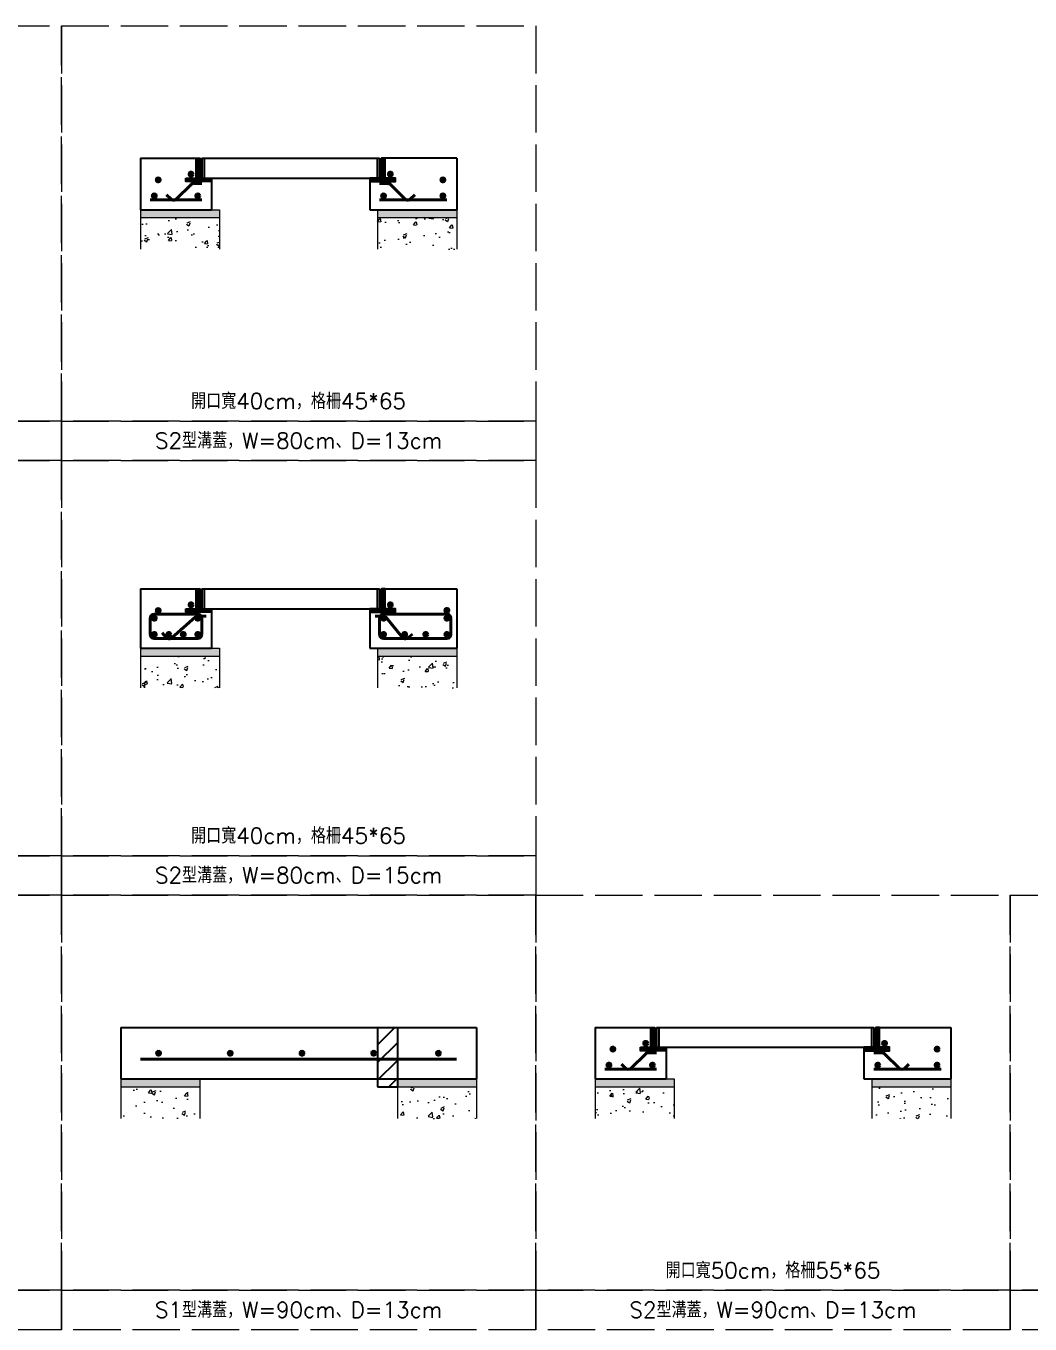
# Model space of a CAD drawing. Extents: x -2931 to 4779, y -2120 to 304.
# Drawn here: x 3776.4 to 4030.3, y -1129 to -800.5 of the extents above; entities that cross this region are included whole.
import ezdxf

# ---------------------------------------------------------------- set-up
doc = ezdxf.new("R2010")
doc.units = 0
doc.header["$MEASUREMENT"] = 0
doc.linetypes.add('ACAD_ISO02W100', pattern=[15, 12, -3])
doc.layers.add('一、4.基本-隱藏', color=9, linetype='ACAD_ISO02W100', lineweight=20, plot=False)
doc.layers.add('三、3.文字-註解文字', color=2, linetype='Continuous')
for name, color, linetype, lineweight in [('二、1.繪圖-既有設施', 8, 'Continuous', 20), ('二、2.繪圖-施作項目', 181, 'Continuous', 30), ('二、5.繪圖-鋼筋', 60, 'Continuous', 50), ('二、6.繪圖-其他施作項目', 35, 'Continuous', 30)]:
    doc.layers.add(name, color=color, linetype=linetype, lineweight=lineweight)
doc.styles.add('Content', font='romans.shx', dxfattribs={"height": 4, "bigfont": 'genie.shx'})
pattern_1 = [(0, (-224119.11284, -334171.829), (0.635, 0.635), [0.3175, -0.9525]), (90, (-224118.9541, -334171.9878), (-0.635, 0.635), [0.3175, -0.9525])]
pattern_2 = [(50, (-224119.113, -334171.829), (9.10923345, -0.79695428), [0.9525, -10.4775]), (355, (-224119.113, -334171.829), (-1.76217107, 9.55284226), [0.762, -8.3820292]), (100.4514447, (-224118.354, -334171.895), (7.34706235, 8.7558876), [0.80950044, -8.90451223]), (46.1842, (-224119.113, -334169.289), (13.55395204, -2.1021164), [1.42875, -15.71625]), (96.6355576, (-224117.983, -334169.464), (11.8702067, 12.37130623), [1.21425116, -13.3567804]), (351.184151, (-224119.113, -334169.289), (11.8702067, 12.37130623), [1.14299835, -12.5729866]), (21, (-224117.843, -334169.924), (7.58071956, -5.11325991), [0.9525, -10.4775]), (326, (-224117.843, -334169.924), (3.09010142, 9.2093983), [0.762, -8.382]), (71.451445, (-224117.211, -334170.35), (10.67082096, 4.09613844), [0.80950044, -8.90449688]), (37.5, (-224119.113, -334171.829), (0.154430163, 4.227751944), [0, -8.2804, 0, -8.509, 0, -8.41375]), (7.5, (-224119.113, -334171.829), (3.340983126, 5.00902874), [0, -4.8514, 0, -8.0899, 0, -3.20675]), (327.5, (-224121.945, -334171.829), (6.779529758, -0.2864372), [0, -3.175, 0, -9.906, 0, -13.1445]), (317.5, (-224123.215, -334171.829), (7.40645907, 1.27132455), [0, -4.1275, 0, -6.5786, 0, -9.3345])]

msp = doc.modelspace()

# ---------------------------------------------------------------- hatches: boundary and pattern name
at = {"layer": '二、1.繪圖-既有設施'}
h = msp.add_hatch(dxfattribs=at)
h.set_pattern_fill('CROSS', color=256, scale=0.1)
h.set_pattern_definition(pattern_1)
h.paths.add_polyline_path([(3825.347, -846.964), (3823.347, -846.964), (3805.347, -846.964), (3805.347, -848.964), (3825.347, -848.964)])
h.paths.add_polyline_path([(3885.347, -846.964), (3865.347, -846.964), (3865.347, -848.964), (3885.347, -848.964)])
h = msp.add_hatch(dxfattribs=at)
h.set_pattern_fill('AR-CONC', color=256, scale=0.05)
h.set_pattern_definition(pattern_2)
h.paths.add_polyline_path([(3805.347, -856.964), (3825.347, -856.964), (3825.347, -848.964), (3805.347, -848.964)])
h.paths.add_polyline_path([(3865.347, -856.964), (3885.347, -856.964), (3885.347, -848.964), (3865.347, -848.964)])
h = msp.add_hatch(dxfattribs=at)
h.set_pattern_fill('CROSS', color=256, scale=0.1)
h.set_pattern_definition(pattern_1)
h.paths.add_polyline_path([(3825.347, -957.964), (3823.347, -957.964), (3805.347, -957.964), (3805.347, -959.964), (3825.347, -959.964)])
h.paths.add_polyline_path([(3885.347, -957.964), (3865.347, -957.964), (3865.347, -959.964), (3885.347, -959.964)])
h = msp.add_hatch(dxfattribs=at)
h.set_pattern_fill('AR-CONC', color=256, scale=0.05)
h.set_pattern_definition(pattern_2)
h.paths.add_polyline_path([(3805.347, -967.964), (3825.347, -967.964), (3825.347, -959.964), (3805.347, -959.964)])
h.paths.add_polyline_path([(3865.347, -967.964), (3885.347, -967.964), (3885.347, -959.964), (3865.347, -959.964)])
h = msp.add_hatch(dxfattribs=at)
h.set_pattern_fill('CROSS', color=256, scale=0.1)
h.set_pattern_definition(pattern_1)
h.paths.add_polyline_path([(3820.347, -1066.964), (3800.347, -1066.964), (3800.347, -1068.964), (3820.347, -1068.964)])
h.paths.add_polyline_path([(3890.347, -1066.964), (3870.347, -1066.964), (3870.347, -1068.964), (3890.347, -1068.964)])
h = msp.add_hatch(dxfattribs=at)
h.set_pattern_fill('CROSS', color=256, scale=0.1)
h.set_pattern_definition(pattern_1)
h.paths.add_polyline_path([(3940.347, -1066.964), (3938.347, -1066.964), (3920.347, -1066.964), (3920.347, -1068.964), (3940.347, -1068.964)])
h.paths.add_polyline_path([(4010.347, -1066.964), (3990.347, -1066.964), (3990.347, -1068.964), (4010.347, -1068.964)])
h = msp.add_hatch(dxfattribs=at)
h.set_pattern_fill('AR-CONC', color=256, scale=0.05)
h.set_pattern_definition(pattern_2)
h.paths.add_polyline_path([(3870.347, -1076.964), (3890.347, -1076.964), (3890.347, -1068.964), (3870.347, -1068.964)])
h.paths.add_polyline_path([(3800.347, -1076.964), (3820.347, -1076.964), (3820.347, -1068.964), (3800.347, -1068.964)])
h = msp.add_hatch(dxfattribs=at)
h.set_pattern_fill('AR-CONC', color=256, scale=0.05)
h.set_pattern_definition(pattern_2)
h.paths.add_polyline_path([(3990.347, -1076.964), (4010.347, -1076.964), (4010.347, -1068.964), (3990.347, -1068.964)])
h.paths.add_polyline_path([(3920.347, -1076.964), (3940.347, -1076.964), (3940.347, -1068.964), (3920.347, -1068.964)])
at = {"layer": '二、5.繪圖-鋼筋'}
h = msp.add_hatch(color=256, dxfattribs=at)
h.dxf.hatch_style = 1
h.paths.add_polyline_path([(3818.647, -837.964, 1), (3817.647, -837.964, 1)])
h = msp.add_hatch(color=256, dxfattribs=at)
h.dxf.hatch_style = 1
h.paths.add_polyline_path([(3869.047, -837.964, 1), (3868.047, -837.964, 1)])
h = msp.add_hatch(color=256, dxfattribs=at)
h.dxf.hatch_style = 1
h.paths.add_polyline_path([(3810.347, -839.414, 1), (3809.347, -839.414, 1)])
h = msp.add_hatch(color=256, dxfattribs=at)
h.dxf.hatch_style = 1
h.paths.add_polyline_path([(3882.347, -839.414, 1), (3881.347, -839.414, 1)])
h = msp.add_hatch(color=256, dxfattribs=at)
h.dxf.hatch_style = 1
h.paths.add_polyline_path([(3809.347, -843.464, 1), (3808.347, -843.464, 1)])
h = msp.add_hatch(color=256, dxfattribs=at)
h.dxf.hatch_style = 1
h.paths.add_polyline_path([(3820.347, -843.464, 1), (3819.347, -843.464, 1)])
h = msp.add_hatch(color=256, dxfattribs=at)
h.dxf.hatch_style = 1
h.paths.add_polyline_path([(3867.347, -843.464, 1), (3866.347, -843.464, 1)])
h = msp.add_hatch(color=256, dxfattribs=at)
h.dxf.hatch_style = 1
h.paths.add_polyline_path([(3882.347, -843.464, 1), (3881.347, -843.464, 1)])
h = msp.add_hatch(color=256, dxfattribs=at)
h.dxf.hatch_style = 1
h.paths.add_polyline_path([(3810.347, -948.414, 1), (3809.347, -948.414, 1)])
h = msp.add_hatch(color=256, dxfattribs=at)
h.dxf.hatch_style = 1
h.paths.add_polyline_path([(3818.647, -946.964, 1), (3817.647, -946.964, 1)])
h = msp.add_hatch(color=256, dxfattribs=at)
h.dxf.hatch_style = 1
h.paths.add_polyline_path([(3869.047, -946.964, 1), (3868.047, -946.964, 1)])
h = msp.add_hatch(color=256, dxfattribs=at)
h.dxf.hatch_style = 1
h.paths.add_polyline_path([(3883.347, -948.364, 1), (3882.347, -948.364, 1)])
h = msp.add_hatch(color=256, dxfattribs=at)
h.dxf.hatch_style = 1
h.paths.add_polyline_path([(3809.347, -950.364, 1), (3808.347, -950.364, 1)])
h = msp.add_hatch(color=256, dxfattribs=at)
h.dxf.hatch_style = 1
h.paths.add_polyline_path([(3820.347, -950.364, 1), (3819.347, -950.364, 1)])
h = msp.add_hatch(color=256, dxfattribs=at)
h.dxf.hatch_style = 1
h.paths.add_polyline_path([(3867.347, -950.364, 1), (3866.347, -950.364, 1)])
h = msp.add_hatch(color=256, dxfattribs=at)
h.dxf.hatch_style = 1
h.paths.add_polyline_path([(3883.347, -950.364, 1), (3882.347, -950.364, 1)])
h = msp.add_hatch(color=256, dxfattribs=at)
h.dxf.hatch_style = 1
h.paths.add_polyline_path([(3809.347, -954.464, 1), (3808.347, -954.464, 1)])
h = msp.add_hatch(color=256, dxfattribs=at)
h.dxf.hatch_style = 1
h.paths.add_polyline_path([(3813.017, -954.464, 1), (3812.017, -954.464, 1)])
h = msp.add_hatch(color=256, dxfattribs=at)
h.dxf.hatch_style = 1
h.paths.add_polyline_path([(3816.687, -954.464, 1), (3815.687, -954.464, 1)])
h = msp.add_hatch(color=256, dxfattribs=at)
h.dxf.hatch_style = 1
h.paths.add_polyline_path([(3820.347, -954.464, 1), (3819.347, -954.464, 1)])
h = msp.add_hatch(color=256, dxfattribs=at)
h.dxf.hatch_style = 1
h.paths.add_polyline_path([(3867.347, -954.464, 1), (3866.347, -954.464, 1)])
h = msp.add_hatch(color=256, dxfattribs=at)
h.dxf.hatch_style = 1
h.paths.add_polyline_path([(3872.677, -954.464, 1), (3871.677, -954.464, 1)])
h = msp.add_hatch(color=256, dxfattribs=at)
h.dxf.hatch_style = 1
h.paths.add_polyline_path([(3878.007, -954.464, 1), (3877.007, -954.464, 1)])
h = msp.add_hatch(color=256, dxfattribs=at)
h.dxf.hatch_style = 1
h.paths.add_polyline_path([(3883.347, -954.464, 1), (3882.347, -954.464, 1)])
h = msp.add_hatch(color=256, dxfattribs=at)
h.dxf.hatch_style = 1
h.paths.add_polyline_path([(3933.647, -1057.964, 1), (3932.647, -1057.964, 1)])
h = msp.add_hatch(color=256, dxfattribs=at)
h.dxf.hatch_style = 1
h.paths.add_polyline_path([(3994.047, -1057.964, 1), (3993.047, -1057.964, 1)])
h = msp.add_hatch(color=256, dxfattribs=at)
h.dxf.hatch_style = 1
h.paths.add_polyline_path([(3810.427, -1060.464, 1), (3809.427, -1060.464, 1)])
h = msp.add_hatch(color=256, dxfattribs=at)
h.dxf.hatch_style = 1
h.paths.add_polyline_path([(3828.567, -1060.464, 1), (3827.567, -1060.464, 1)])
h = msp.add_hatch(color=256, dxfattribs=at)
h.dxf.hatch_style = 1
h.paths.add_polyline_path([(3846.707, -1060.464, 1), (3845.707, -1060.464, 1)])
h = msp.add_hatch(color=256, dxfattribs=at)
h.dxf.hatch_style = 1
h.paths.add_polyline_path([(3864.847, -1060.464, 1), (3863.847, -1060.464, 1)])
h = msp.add_hatch(color=256, dxfattribs=at)
h.dxf.hatch_style = 1
h.paths.add_polyline_path([(3881.217, -1060.464, 1), (3880.217, -1060.464, 1)])
h = msp.add_hatch(color=256, dxfattribs=at)
h.dxf.hatch_style = 1
h.paths.add_polyline_path([(3925.347, -1059.414, 1), (3924.347, -1059.414, 1)])
h = msp.add_hatch(color=256, dxfattribs=at)
h.dxf.hatch_style = 1
h.paths.add_polyline_path([(4007.347, -1059.414, 1), (4006.347, -1059.414, 1)])
h = msp.add_hatch(color=256, dxfattribs=at)
h.dxf.hatch_style = 1
h.paths.add_polyline_path([(3924.347, -1063.464, 1), (3923.347, -1063.464, 1)])
h = msp.add_hatch(color=256, dxfattribs=at)
h.dxf.hatch_style = 1
h.paths.add_polyline_path([(3935.347, -1063.464, 1), (3934.347, -1063.464, 1)])
h = msp.add_hatch(color=256, dxfattribs=at)
h.dxf.hatch_style = 1
h.paths.add_polyline_path([(3992.347, -1063.464, 1), (3991.347, -1063.464, 1)])
h = msp.add_hatch(color=256, dxfattribs=at)
h.dxf.hatch_style = 1
h.paths.add_polyline_path([(4007.347, -1063.464, 1), (4006.347, -1063.464, 1)])
at = {"layer": '二、6.繪圖-其他施作項目'}
h = msp.add_hatch(dxfattribs=at)
h.set_pattern_fill('ANSI31', color=256, scale=0.1)
h.set_pattern_definition([(45, (5534.85616, -2138.2503), (-0.224506403, 0.224506403), [])])
h.paths.add_polyline_path([(3819.447, -838.964), (3816.847, -838.964), (3816.847, -839.864), (3823.347, -839.864), (3823.347, -838.964), (3820.347, -838.964), (3820.347, -833.964), (3819.447, -833.964)])
h.paths.add_polyline_path([(3867.247, -833.964), (3866.347, -833.964), (3866.347, -838.964), (3863.347, -838.964), (3863.347, -839.864), (3869.847, -839.864), (3869.847, -838.964), (3867.247, -838.964)])
h = msp.add_hatch(dxfattribs=at)
h.set_pattern_fill('ANSI31', color=256, scale=0.1)
h.set_pattern_definition([(45, (5534.85616, -2247.2503), (-0.224506403, 0.224506403), [])])
h.paths.add_polyline_path([(3819.447, -947.964), (3816.847, -947.964), (3816.847, -948.864), (3823.347, -948.864), (3823.347, -947.964), (3820.347, -947.964), (3820.347, -942.964), (3819.447, -942.964)])
h.paths.add_polyline_path([(3867.247, -942.964), (3866.347, -942.964), (3866.347, -947.964), (3863.347, -947.964), (3863.347, -948.864), (3869.847, -948.864), (3869.847, -947.964), (3867.247, -947.964)])
h = msp.add_hatch(dxfattribs=at)
h.set_pattern_fill('ANSI31', color=256)
h.set_pattern_definition([(45, (-224330.67, -333649.8033), (-2.24506403, 2.24506403), [])])
h.paths.add_polyline_path([(3865.347, -1068.964), (3870.347, -1068.964), (3870.347, -1053.964), (3865.347, -1053.964)])
h = msp.add_hatch(dxfattribs=at)
h.set_pattern_fill('ANSI31', color=256, scale=0.1)
h.set_pattern_definition([(45, (5163.18152, -2074.4917), (-0.2245064, 0.2245064), [])])
h.paths.add_polyline_path([(3935.347, -1053.964), (3934.447, -1053.964), (3934.447, -1058.964), (3931.847, -1058.964), (3931.847, -1059.864), (3938.347, -1059.864), (3938.347, -1058.964), (3935.347, -1058.964)])
h.paths.add_polyline_path([(3991.347, -1058.964), (3988.347, -1058.964), (3988.347, -1059.864), (3994.847, -1059.864), (3994.847, -1058.964), (3992.247, -1058.964), (3992.247, -1053.964), (3991.347, -1053.964)])

# ---------------------------------------------------------------- linework, layer by layer
at = {"layer": '一、4.基本-隱藏'}
for points in [[(3665.347, -800.464), (3785.347, -800.464), (3785.347, -900.464), (3665.347, -900.464)], [(3785.347, -800.464), (3905.347, -800.464), (3905.347, -900.464), (3785.347, -900.464)], [(3665.347, -900.464), (3785.347, -900.464), (3785.347, -910.464), (3665.347, -910.464)], [(3785.347, -900.464), (3905.347, -900.464), (3905.347, -910.464), (3785.347, -910.464)], [(3665.347, -910.464), (3785.347, -910.464), (3785.347, -1010.464), (3665.347, -1010.464)], [(3785.347, -910.464), (3905.347, -910.464), (3905.347, -1010.464), (3785.347, -1010.464)], [(3665.347, -1010.464), (3785.347, -1010.464), (3785.347, -1020.464), (3665.347, -1020.464)], [(3785.347, -1010.464), (3905.347, -1010.464), (3905.347, -1020.464), (3785.347, -1020.464)], [(3665.347, -1020.464), (3785.347, -1020.464), (3785.347, -1120.464), (3665.347, -1120.464)], [(3785.347, -1020.464), (3905.347, -1020.464), (3905.347, -1120.464), (3785.347, -1120.464)], [(3905.347, -1020.464), (4025.347, -1020.464), (4025.347, -1120.464), (3905.347, -1120.464)], [(4025.347, -1020.464), (4145.347, -1020.464), (4145.347, -1120.464), (4025.347, -1120.464)], [(3665.347, -1120.464), (3785.347, -1120.464), (3785.347, -1130.464), (3665.347, -1130.464)], [(3785.347, -1120.464), (3905.347, -1120.464), (3905.347, -1130.464), (3785.347, -1130.464)], [(3905.347, -1120.464), (4025.347, -1120.464), (4025.347, -1130.464), (3905.347, -1130.464)], [(4025.347, -1120.464), (4145.347, -1120.464), (4145.347, -1130.464), (4025.347, -1130.464)]]:
    msp.add_lwpolyline(points, close=True, dxfattribs=at)
at = {"layer": '二、1.繪圖-既有設施'}
for points in [[(3805.347, -846.964), (3805.347, -856.964)], [(3823.347, -846.964), (3825.347, -846.964)], [(3825.347, -846.964), (3825.347, -856.964)], [(3865.347, -846.964), (3865.347, -856.964)], [(3885.347, -846.964), (3885.347, -856.964)], [(3805.347, -848.964), (3825.347, -848.964)], [(3865.347, -848.964), (3885.347, -848.964)], [(3805.347, -957.964), (3805.347, -967.964)], [(3823.347, -957.964), (3825.347, -957.964)], [(3825.347, -957.964), (3825.347, -967.964)], [(3865.347, -957.964), (3865.347, -967.964)], [(3885.347, -957.964), (3885.347, -967.964)], [(3805.347, -959.964), (3825.347, -959.964)], [(3865.347, -959.964), (3885.347, -959.964)], [(3800.347, -1066.964), (3800.347, -1076.964)], [(3820.347, -1066.964), (3820.347, -1076.964)], [(3870.347, -1066.964), (3870.347, -1076.964)], [(3890.347, -1066.964), (3890.347, -1076.964)], [(3920.347, -1066.964), (3920.347, -1076.964)], [(3938.347, -1066.964), (3940.347, -1066.964)], [(3940.347, -1066.964), (3940.347, -1076.964)], [(3990.347, -1066.964), (3990.347, -1076.964)], [(4010.347, -1066.964), (4010.347, -1076.964)], [(3800.347, -1068.964), (3820.347, -1068.964)], [(3870.347, -1068.964), (3890.347, -1068.964)], [(3920.347, -1068.964), (3940.347, -1068.964)], [(3990.347, -1068.964), (4010.347, -1068.964)]]:
    msp.add_lwpolyline(points, dxfattribs=at)
at = {"layer": '二、2.繪圖-施作項目'}
for points in [[(3805.347, -833.964), (3819.447, -833.964)], [(3805.347, -833.964), (3805.347, -846.964)], [(3885.347, -833.964), (3867.247, -833.964)], [(3885.347, -833.964), (3885.347, -846.964)], [(3823.347, -838.964), (3823.347, -846.964)], [(3863.347, -838.964), (3863.347, -846.964)], [(3805.347, -846.964), (3823.347, -846.964)], [(3863.347, -846.964), (3885.347, -846.964)], [(3805.347, -942.964), (3819.447, -942.964)], [(3805.347, -942.964), (3805.347, -957.964)], [(3867.247, -942.964), (3885.347, -942.964)], [(3885.347, -942.964), (3885.347, -957.964)], [(3823.347, -947.964), (3823.347, -957.964)], [(3863.347, -947.964), (3863.347, -957.964)], [(3805.347, -957.964), (3823.347, -957.964)], [(3863.347, -957.964), (3885.347, -957.964)], [(3800.347, -1053.964), (3890.347, -1053.964)], [(3800.347, -1053.964), (3800.347, -1066.964)], [(3890.347, -1053.964), (3890.347, -1066.964)], [(3920.347, -1053.964), (3934.447, -1053.964)], [(3920.347, -1053.964), (3920.347, -1066.964)], [(3992.247, -1053.964), (4010.347, -1053.964)], [(4010.347, -1053.964), (4010.347, -1066.964)], [(3938.347, -1058.964), (3938.347, -1066.964)], [(3988.347, -1058.964), (3988.347, -1066.964)], [(3800.347, -1066.964), (3890.347, -1066.964)], [(3920.347, -1066.964), (3938.347, -1066.964)], [(3988.347, -1066.964), (4010.347, -1066.964)]]:
    msp.add_lwpolyline(points, dxfattribs=at)
at = {"layer": '二、5.繪圖-鋼筋'}
for points in [[(3820.847, -840.364), (3818.762, -840.364, 0.1989124), (3818.054, -840.657), (3814.454, -844.257, -0.4142136), (3813.04, -844.257), (3811.98, -843.197)], [(3865.847, -840.364), (3867.933, -840.364, -0.1989124), (3868.64, -840.657), (3872.24, -844.257, 0.4142136), (3873.654, -844.257), (3874.715, -843.197)], [(3810.865, -954.088), (3811.857, -955.214, 0.4142136), (3813.268, -955.304), (3819.164, -950.114, -0.1824306), (3819.825, -949.864), (3821.947, -949.864)], [(3874.122, -954.393), (3872.955, -955.336, -0.4142136), (3871.549, -955.187), (3867.547, -950.236, 0.226529), (3866.77, -949.864), (3864.747, -949.864)], [(3935.847, -1060.364), (3933.762, -1060.364, 0.1989124), (3933.054, -1060.657), (3929.454, -1064.257, -0.4142136), (3928.04, -1064.257), (3926.98, -1063.197)], [(3990.847, -1060.364), (3992.933, -1060.364, -0.1989124), (3993.64, -1060.657), (3997.24, -1064.257, 0.4142136), (3998.654, -1064.257), (3999.715, -1063.197)]]:
    msp.add_lwpolyline(points, format="xyb", dxfattribs=at)
for points in [[(3807.847, -844.464), (3820.847, -844.464)], [(3865.847, -844.464), (3882.847, -844.464)], [(3805.347, -1061.964), (3885.297, -1061.964)], [(3922.847, -1064.464), (3935.847, -1064.464)], [(3990.847, -1064.464), (4007.847, -1064.464)]]:
    msp.add_lwpolyline(points, dxfattribs=at)
for points in [[(3820.847, -954.464), (3820.847, -950.364, 0.4142136), (3819.847, -949.364), (3808.847, -949.364, 0.4142136), (3807.847, -950.364), (3807.847, -954.464, 0.4142136), (3808.847, -955.464), (3819.847, -955.464, 0.4142136)], [(3866.847, -949.364), (3882.847, -949.364, -0.4142136), (3883.847, -950.364), (3883.847, -954.464, -0.4142136), (3882.847, -955.464), (3866.847, -955.464, -0.4142136), (3865.847, -954.464), (3865.847, -950.364, -0.4142136)]]:
    msp.add_lwpolyline(points, format="xyb", close=True, dxfattribs=at)
for centre in [(3818.147, -837.964), (3868.547, -837.964), (3809.847, -839.414), (3881.847, -839.414), (3808.847, -843.464), (3819.847, -843.464), (3866.847, -843.464), (3881.847, -843.464), (3809.847, -948.414), (3818.147, -946.964), (3868.547, -946.964), (3882.847, -948.364), (3808.847, -950.364), (3819.847, -950.364), (3866.847, -950.364), (3882.847, -950.364), (3808.847, -954.464), (3812.517, -954.464), (3816.187, -954.464), (3819.847, -954.464), (3866.847, -954.464), (3872.177, -954.464), (3877.507, -954.464), (3882.847, -954.464), (3933.147, -1057.964), (3993.547, -1057.964), (3809.927, -1060.464), (3828.067, -1060.464), (3846.207, -1060.464), (3864.347, -1060.464), (3880.717, -1060.464), (3924.847, -1059.414), (4006.847, -1059.414), (3923.847, -1063.464), (3934.847, -1063.464), (3991.847, -1063.464), (4006.847, -1063.464)]:
    msp.add_circle(centre, 0.5, dxfattribs=at)
at = {"layer": '二、6.繪圖-其他施作項目'}
for points in [[(3816.847, -838.964), (3819.447, -838.964), (3819.447, -833.964), (3820.347, -833.964), (3820.347, -838.964), (3823.347, -838.964), (3823.347, -839.864), (3816.847, -839.864)], [(3867.247, -833.964), (3866.347, -833.964), (3866.347, -838.964), (3863.347, -838.964), (3863.347, -839.864), (3869.847, -839.864), (3869.847, -838.964), (3867.247, -838.964)], [(3816.847, -947.964), (3819.447, -947.964), (3819.447, -942.964), (3820.347, -942.964), (3820.347, -947.964), (3823.347, -947.964), (3823.347, -948.864), (3816.847, -948.864)], [(3867.247, -942.964), (3866.347, -942.964), (3866.347, -947.964), (3863.347, -947.964), (3863.347, -948.864), (3869.847, -948.864), (3869.847, -947.964), (3867.247, -947.964)], [(3931.847, -1058.964), (3934.447, -1058.964), (3934.447, -1053.964), (3935.347, -1053.964), (3935.347, -1058.964), (3938.347, -1058.964), (3938.347, -1059.864), (3931.847, -1059.864)], [(3992.247, -1053.964), (3991.347, -1053.964), (3991.347, -1058.964), (3988.347, -1058.964), (3988.347, -1059.864), (3994.847, -1059.864), (3994.847, -1058.964), (3992.247, -1058.964)]]:
    msp.add_lwpolyline(points, close=True, dxfattribs=at)
for points in [[(3820.847, -833.964), (3820.847, -838.964)], [(3820.847, -833.964), (3865.847, -833.964)], [(3821.447, -833.964), (3821.447, -838.964)], [(3865.247, -833.964), (3865.247, -838.964)], [(3865.847, -833.964), (3865.847, -838.964)], [(3820.847, -838.964), (3865.847, -838.964)], [(3820.847, -942.964), (3820.847, -947.964)], [(3820.847, -942.964), (3865.847, -942.964)], [(3821.447, -942.964), (3821.447, -947.964)], [(3865.247, -942.964), (3865.247, -947.964)], [(3865.847, -942.964), (3865.847, -947.964)], [(3820.847, -947.964), (3865.847, -947.964)], [(3865.347, -1053.964), (3865.347, -1068.964)], [(3870.347, -1053.964), (3870.347, -1068.964)], [(3935.847, -1053.964), (3935.847, -1058.964)], [(3935.847, -1053.964), (3990.847, -1053.964)], [(3936.447, -1053.964), (3936.447, -1058.964)], [(3990.247, -1053.964), (3990.247, -1058.964)], [(3990.847, -1053.964), (3990.847, -1058.964)], [(3935.847, -1058.964), (3990.847, -1058.964)], [(3865.347, -1068.964), (3870.347, -1068.964)]]:
    msp.add_lwpolyline(points, dxfattribs=at)

# ---------------------------------------------------------------- texts
at = {"layer": '三、3.文字-註解文字', "char_height": 4, "attachment_point": 5, "style": 'Content'}
for s, insert in [('開口寬40cm，格柵45*65', (3845.347, -895.464)), ('S2型溝蓋，W=80cm、D=13cm', (3845.347, -905.464)), ('開口寬40cm，格柵45*65', (3845.347, -1005.464)), ('S2型溝蓋，W=80cm、D=15cm', (3845.347, -1015.464)), ('開口寬50cm，格柵55*65', (3965.347, -1115.464)), ('S1型溝蓋，W=90cm、D=13cm', (3845.347, -1125.464)), ('S2型溝蓋，W=90cm、D=13cm', (3965.347, -1125.464))]:
    msp.add_mtext_dynamic_manual_height_columns(s, width=84.48253, gutter_width=20, heights=[0], dxfattribs=dict(at, insert=insert))

doc.saveas('drawing.dxf')
